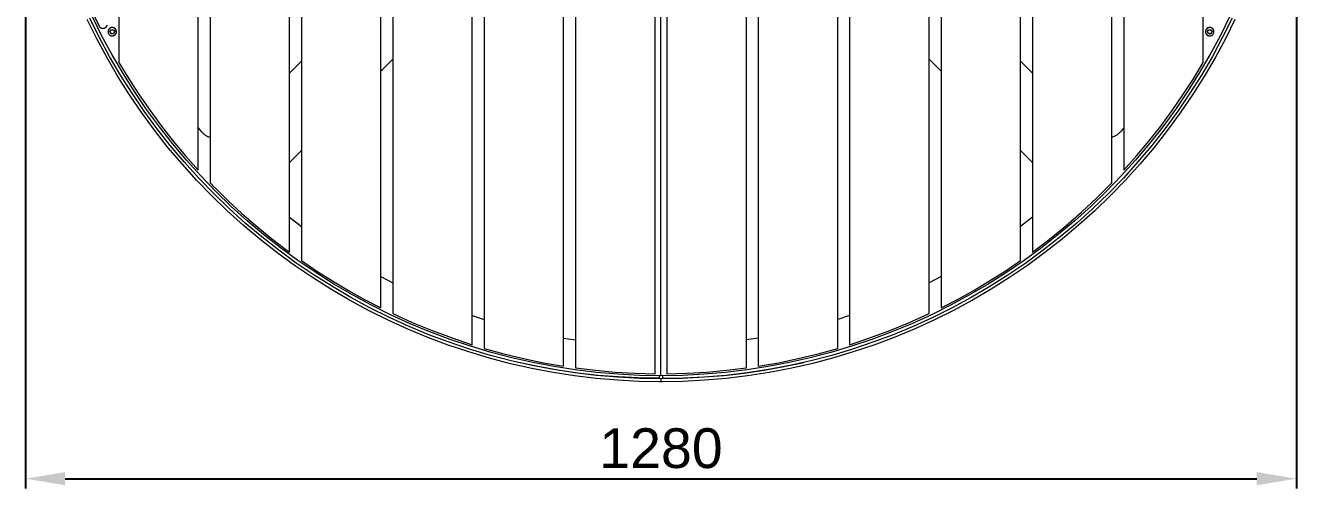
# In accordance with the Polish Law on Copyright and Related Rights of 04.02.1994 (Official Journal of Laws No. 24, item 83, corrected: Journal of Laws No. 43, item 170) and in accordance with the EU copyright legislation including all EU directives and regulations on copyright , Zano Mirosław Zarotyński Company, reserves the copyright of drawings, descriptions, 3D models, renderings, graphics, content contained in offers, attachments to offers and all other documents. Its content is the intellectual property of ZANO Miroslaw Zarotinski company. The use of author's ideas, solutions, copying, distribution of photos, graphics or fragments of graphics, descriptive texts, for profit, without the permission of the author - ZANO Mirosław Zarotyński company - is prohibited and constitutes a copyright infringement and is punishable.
# Model space of a CAD drawing. Header units: millimetres. Extents: x 197 to 5040, y -433 to 2409.
# Drawn here: x 363 to 1643, y -433 to 34 of the extents above; entities that cross this region are included whole.
import ezdxf

# ---------------------------------------------------------------- set-up
doc = ezdxf.new("R2010")
doc.units = ezdxf.units.MM
doc.layers.add('ZANO_R', color=7, linetype='Continuous', lineweight=0)
doc.layers.add('ZANO_W', color=1, linetype='Continuous', lineweight=0)
doc.styles.get("Standard").update_dxf_attribs({"font": 'ARIALUNI.TTF'})
doc.dimstyles.new('pl i ang', dxfattribs={"dimtxt": 50, "dimasz": 50, "dimexe": 1.25, "dimexo": 0.625, "dimgap": 10, "dimtad": 1, "dimtoh": 1, "dimtxsty": 'Standard', "dimcen": 2.5, "dimclrd": 1, "dimclre": 1, "dimclrt": 1, "dimadec": 0, "dimazin": 0, "dimtfac": 1, "dimtmove": 0, "dimatfit": 3, "dimfxl": 1, "dimarcsym": 1})

# ---------------------------------------------------------------- blocks, each defined once
blk = doc.blocks.new('*D369')
at = {"layer": 'ZANO_W', "color": 1, "lineweight": -2}
for p, q in [((362.8, 305.1), (362.8, -432.6)), ((1642.8, 305.1), (1642.8, -432.6)), ((402.8, -422.6), (1602.8, -422.6))]:
    blk.add_line(p, q, dxfattribs=at)
at = {"layer": 'ZANO_W', "color": 1}
for points in [[(402.8, -415.9), (402.8, -429.2), (362.8, -422.6)], [(1602.8, -429.2), (1602.8, -415.9), (1642.8, -422.6)]]:
    blk.add_solid(points, dxfattribs=at)
at = {"layer": 'ZANO_W', "color": 1, "insert": (1002.8, -392.1), "char_height": 40, "attachment_point": 5}
blk.add_mtext('1280', dxfattribs=at)

msp = doc.modelspace()

# ---------------------------------------------------------------- linework, layer by layer
at = {"layer": 'ZANO_R'}
for p, q in [((904.8, -309.2), (904.8, 939.5)), ((916.8, 941.2), (916.8, -311)), ((996.8, -316.9), (996.8, 947.1)), ((1008.8, 947.1), (1008.8, -316.9)), ((1088.8, -311), (1088.8, 941.2)), ((1100.8, 939.5), (1100.8, -309.2)), ((812.8, -287.6), (812.8, 917.9)), ((824.8, 921.5), (824.8, -291.3)), ((1180.8, -291.3), (1180.8, 921.5)), ((1192.8, 917.9), (1192.8, -287.6)), ((732.8, 886.5), (732.8, -256.3)), ((1272.8, -256.3), (1272.8, 886.5)), ((720.8, -250.5), (720.8, 880.7)), ((1284.8, 880.7), (1284.8, -250.5)), ((640.8, 833.2), (640.8, -202.9)), ((1364.8, -202.9), (1364.8, 833.2)), ((628.8, -194.3), (628.8, 824.6)), ((1376.8, 824.6), (1376.8, -194.3)), ((548.8, 754.8), (548.8, -124.6)), ((1456.8, -124.6), (1456.8, 754.8)), ((536.8, -111.8), (536.8, 742)), ((1468.8, 742), (1468.8, -111.8)), ((456.8, 633.4), (456.8, -3.2)), ((1548.8, -3.2), (1548.8, 633.4)), ((1002.8, -318.9), (1002.8, 315.1)), ((437.3, 33.1), (428.2, 51.9)), ((434.6, 20.7), (424.9, 40.2)), ((437.2, 22.1), (427.6, 41.5)), ((439.9, 23.4), (430.3, 42.8)), ((1575.4, 42.8), (1565.8, 23.4)), ((1578.1, 41.5), (1568.4, 22.1)), ((1580.8, 40.2), (1571.1, 20.7)), ((437.3, 33), (437.3, 33.1)), ((437.4, 32.8), (437.3, 33)), ((437.5, 32.7), (437.4, 32.8)), ((437.5, 32.6), (437.5, 32.7)), ((437.6, 32.5), (437.5, 32.6)), ((437.7, 32.4), (437.6, 32.5)), ((437.8, 32.3), (437.7, 32.4)), ((437.9, 32.2), (437.8, 32.3)), ((438, 32.1), (437.9, 32.2)), ((438.1, 32), (438, 32.1)), ((438.2, 31.9), (438.1, 32)), ((438.3, 31.8), (438.2, 31.9)), ((438.4, 31.7), (438.3, 31.8)), ((438.5, 31.6), (438.4, 31.7)), ((438.6, 31.5), (438.5, 31.6)), ((438.7, 31.5), (438.6, 31.5)), ((438.9, 31.4), (438.7, 31.5)), ((439, 31.3), (438.9, 31.4)), ((439.1, 31.3), (439, 31.3)), ((439.2, 31.2), (439.1, 31.3)), ((439.4, 31.1), (439.2, 31.2)), ((439.5, 31.1), (439.4, 31.1)), ((439.6, 31.1), (439.5, 31.1)), ((439.8, 31), (439.6, 31.1)), ((439.9, 31), (439.8, 31)), ((440, 30.9), (439.9, 31)), ((440.2, 30.9), (440, 30.9)), ((440.3, 30.9), (440.2, 30.9)), ((440.4, 30.9), (440.3, 30.9)), ((440.6, 30.9), (440.4, 30.9)), ((440.7, 30.9), (440.6, 30.9)), ((440.9, 30.9), (440.7, 30.9)), ((441, 30.9), (440.9, 30.9)), ((441.1, 30.9), (441, 30.9)), ((441.3, 30.9), (441.1, 30.9)), ((441.4, 30.9), (441.3, 30.9)), ((441.5, 30.9), (441.4, 30.9)), ((441.7, 31), (441.5, 30.9)), ((441.8, 31), (441.7, 31)), ((442, 31), (441.8, 31)), ((442.1, 31.1), (442, 31)), ((442.2, 31.1), (442.1, 31.1)), ((442.3, 31.2), (442.2, 31.1)), ((442.5, 31.2), (442.3, 31.2)), ((442.6, 31.3), (442.5, 31.2)), ((442.7, 31.3), (442.6, 31.3)), ((442.8, 31.4), (442.7, 31.3)), ((443, 31.5), (442.8, 31.4)), ((443.1, 31.6), (443, 31.5)), ((443.2, 31.6), (443.1, 31.6)), ((443.3, 31.7), (443.2, 31.6)), ((443.4, 31.8), (443.3, 31.7)), ((443.5, 31.9), (443.4, 31.8)), ((443.6, 32), (443.5, 31.9)), ((443.7, 32.1), (443.6, 32)), ((443.8, 32.2), (443.7, 32.1)), ((443.9, 32.3), (443.8, 32.2)), ((444, 32.4), (443.9, 32.3)), ((444.1, 32.5), (444, 32.4)), ((444.2, 32.6), (444.1, 32.5)), ((444.3, 32.9), (444.2, 32.8)), ((444.2, 32.8), (444.2, 32.6)), ((444.4, 33), (444.3, 32.9)), ((444.5, 33.2), (444.4, 33.1)), ((444.4, 33.1), (444.4, 33)), ((444.6, 33.5), (444.5, 33.4)), ((444.5, 33.4), (444.5, 33.2)), ((444.7, 33.8), (444.6, 33.6)), ((444.6, 33.6), (444.6, 33.5)), ((444.8, 34.2), (444.7, 34)), ((444.7, 34), (444.7, 33.9)), ((444.7, 33.9), (444.7, 33.8)), ((446.1, 28), (446, 27.8)), ((446, 27.8), (446, 27.7)), ((446, 27.7), (446.1, 27.5)), ((446.2, 28.7), (446.1, 28.6)), ((446.1, 28.6), (446.1, 28.4)), ((446.1, 28.4), (446.1, 28.3)), ((446.1, 28.3), (446.1, 28.1)), ((446.1, 28.1), (446.1, 28)), ((446.1, 27.5), (446.1, 27.4)), ((446.1, 27.4), (446.1, 27.2)), ((446.1, 27.2), (446.1, 27.1)), ((446.1, 27.1), (446.1, 27)), ((446.1, 27), (446.2, 26.8)), ((446.3, 29.1), (446.2, 29)), ((446.2, 29), (446.2, 28.8)), ((446.2, 28.8), (446.2, 28.7)), ((446.2, 26.8), (446.2, 26.7)), ((446.2, 26.7), (446.2, 26.5)), ((446.2, 26.5), (446.3, 26.4)), ((446.4, 29.4), (446.3, 29.3)), ((446.3, 29.3), (446.3, 29.1)), ((446.3, 26.4), (446.3, 26.3)), ((446.3, 26.3), (446.4, 26.1)), ((446.5, 29.7), (446.4, 29.5)), ((446.4, 29.5), (446.4, 29.4)), ((446.4, 26.1), (446.4, 26)), ((446.4, 26), (446.5, 25.8)), ((446.6, 29.8), (446.5, 29.7)), ((446.5, 25.8), (446.6, 25.7)), ((446.7, 30.1), (446.6, 29.9)), ((446.6, 29.9), (446.6, 29.8)), ((446.6, 25.7), (446.6, 25.6)), ((446.8, 30.2), (446.7, 30.1)), ((446.9, 30.3), (446.8, 30.2)), ((447, 30.4), (446.9, 30.3)), ((447.1, 30.5), (447, 30.4)), ((447.2, 30.6), (447.1, 30.5)), ((447.3, 30.7), (447.2, 30.6)), ((447.4, 30.8), (447.3, 30.7)), ((447.5, 30.9), (447.4, 30.8)), ((447.6, 31), (447.5, 30.9)), ((447.7, 31.1), (447.6, 31)), ((447.8, 31.2), (447.7, 31.1)), ((447.9, 31.3), (447.8, 31.2)), ((448.1, 31.4), (447.9, 31.3)), ((447.9, 27.8), (449.1, 29.8)), ((449.1, 25.7), (447.9, 27.8)), ((448.2, 31.5), (448.1, 31.4)), ((448.3, 31.5), (448.2, 31.5)), ((448.5, 31.6), (448.3, 31.5)), ((448.3, 28.3), (448.4, 28.4)), ((448.3, 28.2), (448.3, 28.3)), ((448.3, 28.3), (448.3, 28.3)), ((448.3, 28.1), (448.3, 28.2)), ((448.3, 28), (448.3, 28.1)), ((448.3, 28.1), (448.3, 28.1)), ((448.3, 27.9), (448.3, 28)), ((448.3, 27.8), (448.3, 27.9)), ((448.3, 27.9), (448.3, 27.9)), ((448.3, 27.7), (448.3, 27.8)), ((448.3, 27.6), (448.3, 27.7)), ((448.3, 27.7), (448.3, 27.7)), ((448.3, 27.5), (448.3, 27.6)), ((448.3, 27.4), (448.3, 27.5)), ((448.3, 27.3), (448.3, 27.4)), ((448.3, 27.4), (448.3, 27.4)), ((448.3, 27.2), (448.3, 27.3)), ((448.4, 27.1), (448.3, 27.2)), ((448.3, 27.2), (448.3, 27.2)), ((448.4, 28.6), (448.5, 28.7)), ((448.4, 28.5), (448.4, 28.6)), ((448.4, 28.4), (448.4, 28.5)), ((448.4, 28.5), (448.4, 28.5)), ((448.4, 27), (448.4, 27.1)), ((448.4, 26.9), (448.4, 27)), ((448.4, 27), (448.4, 27)), ((448.5, 26.9), (448.4, 26.9)), ((448.6, 31.6), (448.5, 31.6)), ((448.5, 28.7), (448.5, 28.7)), ((448.5, 26.8), (448.5, 26.9)), ((448.7, 31.7), (448.6, 31.6)), ((448.6, 28.9), (448.6, 29)), ((448.6, 29), (448.7, 29)), ((448.6, 28.8), (448.6, 28.9)), ((448.6, 26.6), (448.6, 26.7)), ((448.7, 26.5), (448.6, 26.6)), ((448.6, 26.6), (448.6, 26.6)), ((448.9, 31.8), (448.7, 31.7)), ((448.7, 29), (448.7, 29.1)), ((448.7, 29.1), (448.8, 29.1)), ((448.8, 26.4), (448.7, 26.5)), ((448.7, 26.5), (448.7, 26.5)), ((448.8, 29.1), (448.8, 29.2)), ((448.8, 29.2), (448.9, 29.2)), ((448.9, 26.3), (448.8, 26.4)), ((448.8, 26.4), (448.8, 26.4)), ((449, 31.8), (448.9, 31.8)), ((448.9, 29.2), (448.9, 29.3)), ((448.9, 29.3), (449, 29.3)), ((449, 26.2), (448.9, 26.3)), ((448.9, 26.3), (448.9, 26.3)), ((449.1, 31.8), (449, 31.8)), ((449, 29.3), (449, 29.4)), ((449, 29.4), (449.1, 29.4)), ((449.1, 26.1), (449, 26.2)), ((449, 26.2), (449, 26.2)), ((449.3, 31.9), (449.1, 31.8)), ((449.1, 29.8), (451.5, 29.8)), ((449.1, 29.4), (449.2, 29.5)), ((449.1, 29.4), (449.1, 29.4)), ((449.2, 26), (449.1, 26.1)), ((449.1, 26.1), (449.1, 26.1)), ((451.5, 25.7), (449.1, 25.7)), ((449.2, 29.5), (449.2, 29.5)), ((449.2, 29.5), (449.3, 29.5)), ((449.3, 26), (449.2, 26)), ((449.2, 26), (449.2, 26)), ((449.4, 31.9), (449.3, 31.9)), ((449.3, 29.5), (449.4, 29.6)), ((449.4, 25.9), (449.3, 26)), ((449.6, 31.9), (449.4, 31.9)), ((449.4, 29.6), (449.4, 29.6)), ((449.4, 29.6), (449.5, 29.6)), ((449.5, 25.9), (449.4, 25.9)), ((449.4, 25.9), (449.4, 25.9)), ((449.5, 29.6), (449.6, 29.7)), ((449.6, 25.9), (449.5, 25.9)), ((449.7, 32), (449.6, 31.9)), ((449.6, 29.7), (449.6, 29.7)), ((449.6, 29.7), (449.7, 29.7)), ((449.6, 25.8), (449.6, 25.9)), ((449.7, 25.8), (449.6, 25.8)), ((449.9, 32), (449.7, 32)), ((449.7, 29.7), (449.8, 29.7)), ((449.8, 25.8), (449.7, 25.8)), ((449.8, 29.7), (449.9, 29.8)), ((449.8, 29.7), (449.8, 29.7)), ((449.9, 25.8), (449.8, 25.8)), ((449.8, 25.8), (449.8, 25.8)), ((450, 32), (449.9, 32)), ((449.9, 29.8), (450, 29.8)), ((450, 25.7), (449.9, 25.8)), ((450.2, 32), (450, 32)), ((450, 29.8), (450, 29.8)), ((450, 29.8), (450.1, 29.8)), ((450.1, 25.7), (450, 25.7)), ((450, 25.7), (450, 25.7)), ((450.1, 29.8), (450.2, 29.8)), ((450.2, 25.7), (450.1, 25.7)), ((450.3, 32), (450.2, 32)), ((450.2, 29.8), (450.2, 29.8)), ((450.2, 25.7), (450.2, 25.7)), ((450.4, 32), (450.3, 32)), ((450.6, 32), (450.4, 32)), ((450.4, 29.8), (450.4, 29.8)), ((450.4, 29.8), (450.5, 29.8)), ((450.4, 25.7), (450.4, 25.7)), ((450.4, 25.7), (450.5, 25.7)), ((450.5, 29.8), (450.6, 29.8)), ((450.5, 25.7), (450.6, 25.7)), ((450.7, 32), (450.6, 32)), ((450.6, 29.8), (450.6, 29.8)), ((450.6, 29.8), (450.7, 29.8)), ((450.6, 25.7), (450.7, 25.8)), ((450.6, 25.7), (450.6, 25.7)), ((450.9, 32), (450.7, 32)), ((450.7, 29.8), (450.8, 29.7)), ((450.7, 25.8), (450.8, 25.8)), ((450.8, 29.7), (450.8, 29.7)), ((450.8, 29.7), (450.9, 29.7)), ((450.8, 25.8), (450.8, 25.8)), ((450.8, 25.8), (450.9, 25.8)), ((451, 31.9), (450.9, 32)), ((450.9, 29.7), (451, 29.7)), ((450.9, 25.8), (451, 25.8)), ((451.2, 31.9), (451, 31.9)), ((451, 29.7), (451, 29.7)), ((451, 29.7), (451.1, 29.6)), ((451, 25.8), (451, 25.9)), ((451, 25.9), (451.1, 25.9)), ((451.1, 29.6), (451.2, 29.6)), ((451.1, 25.9), (451.2, 25.9)), ((451.3, 31.9), (451.2, 31.9)), ((451.2, 29.6), (451.2, 29.6)), ((451.2, 29.6), (451.3, 29.5)), ((451.2, 25.9), (451.3, 26)), ((451.2, 25.9), (451.2, 25.9)), ((451.5, 31.8), (451.3, 31.9)), ((451.3, 29.5), (451.3, 29.5)), ((451.3, 29.5), (451.4, 29.5)), ((451.3, 26), (451.3, 26)), ((451.3, 26), (451.4, 26)), ((451.4, 29.5), (451.5, 29.4)), ((451.4, 26), (451.5, 26.1)), ((451.6, 31.8), (451.5, 31.8)), ((451.5, 29.8), (452.7, 27.8)), ((451.5, 29.4), (451.5, 29.4)), ((451.5, 29.4), (451.6, 29.4)), ((452.7, 27.8), (451.5, 25.7)), ((451.5, 26.1), (451.6, 26.2)), ((451.5, 26.1), (451.5, 26.1)), ((451.7, 31.8), (451.6, 31.8)), ((451.6, 29.4), (451.6, 29.3)), ((451.6, 29.3), (451.7, 29.3)), ((451.6, 26.2), (451.7, 26.3)), ((451.6, 26.2), (451.6, 26.2)), ((451.9, 31.7), (451.7, 31.8)), ((451.7, 29.3), (451.7, 29.2)), ((451.7, 29.2), (451.8, 29.2)), ((451.7, 26.3), (451.8, 26.4)), ((451.7, 26.3), (451.7, 26.3)), ((451.8, 29.2), (451.8, 29.1)), ((451.8, 29.1), (451.9, 29.1)), ((451.8, 26.4), (451.9, 26.5)), ((451.8, 26.4), (451.8, 26.4)), ((452, 31.6), (451.9, 31.7)), ((451.9, 29.1), (451.9, 29)), ((451.9, 29), (452, 29)), ((451.9, 26.5), (452, 26.6)), ((451.9, 26.5), (451.9, 26.5)), ((452.1, 31.6), (452, 31.6)), ((452, 29), (452, 28.9)), ((452, 28.9), (452, 28.8)), ((452, 26.6), (452, 26.7)), ((452, 26.6), (452, 26.6)), ((452.3, 31.5), (452.1, 31.6)), ((452.1, 28.7), (452.1, 28.7)), ((452.1, 28.7), (452.2, 28.6)), ((452.2, 26.9), (452.1, 26.9)), ((452.1, 26.9), (452.1, 26.8)), ((452.2, 28.6), (452.2, 28.5)), ((452.2, 28.5), (452.2, 28.5)), ((452.2, 28.5), (452.2, 28.4)), ((452.2, 28.4), (452.3, 28.3)), ((452.3, 27.2), (452.2, 27.1)), ((452.2, 27.1), (452.2, 27)), ((452.2, 27), (452.2, 27)), ((452.2, 27), (452.2, 26.9)), ((452.4, 31.5), (452.3, 31.5)), ((452.3, 28.3), (452.3, 28.3)), ((452.3, 28.3), (452.3, 28.2)), ((452.3, 28.2), (452.3, 28.1)), ((452.3, 28.1), (452.3, 28.1)), ((452.3, 28.1), (452.3, 28)), ((452.3, 28), (452.3, 27.9)), ((452.3, 27.9), (452.3, 27.9)), ((452.3, 27.9), (452.3, 27.8)), ((452.3, 27.8), (452.3, 27.7)), ((452.3, 27.7), (452.3, 27.7)), ((452.3, 27.7), (452.3, 27.6)), ((452.3, 27.6), (452.3, 27.5)), ((452.3, 27.5), (452.3, 27.4)), ((452.3, 27.4), (452.3, 27.4)), ((452.3, 27.4), (452.3, 27.3)), ((452.3, 27.3), (452.3, 27.2)), ((452.3, 27.2), (452.3, 27.2)), ((452.5, 31.4), (452.4, 31.5)), ((452.7, 31.3), (452.5, 31.4)), ((452.8, 31.2), (452.7, 31.3)), ((452.9, 31.1), (452.8, 31.2)), ((453, 31), (452.9, 31.1)), ((453.1, 30.9), (453, 31)), ((453.2, 30.8), (453.1, 30.9)), ((453.3, 30.7), (453.2, 30.8)), ((453.4, 30.6), (453.3, 30.7)), ((453.5, 30.5), (453.4, 30.6)), ((453.6, 30.4), (453.5, 30.5)), ((453.7, 30.3), (453.6, 30.4)), ((453.8, 30.2), (453.7, 30.3)), ((453.9, 30.1), (453.8, 30.2)), ((454, 29.9), (453.9, 30.1)), ((454, 29.8), (454, 29.9)), ((454.1, 29.7), (454, 29.8)), ((454, 25.7), (454.1, 25.8)), ((454, 25.6), (454, 25.7)), ((454.2, 29.5), (454.1, 29.7)), ((454.1, 25.8), (454.2, 26)), ((454.2, 29.4), (454.2, 29.5)), ((454.3, 29.3), (454.2, 29.4)), ((454.2, 26.1), (454.3, 26.3)), ((454.2, 26), (454.2, 26.1)), ((454.3, 29.1), (454.3, 29.3)), ((454.4, 29), (454.3, 29.1)), ((454.3, 26.4), (454.4, 26.5)), ((454.3, 26.3), (454.3, 26.4)), ((454.4, 28.8), (454.4, 29)), ((454.4, 28.7), (454.4, 28.8)), ((454.5, 28.6), (454.4, 28.7)), ((454.4, 26.8), (454.5, 27)), ((454.4, 26.7), (454.4, 26.8)), ((454.4, 26.5), (454.4, 26.7)), ((454.5, 28.4), (454.5, 28.6)), ((454.5, 28.3), (454.5, 28.4)), ((454.5, 28.1), (454.5, 28.3)), ((454.5, 28), (454.5, 28.1)), ((454.5, 27.8), (454.5, 28)), ((454.5, 27.7), (454.5, 27.8)), ((454.5, 27.5), (454.5, 27.7)), ((454.5, 27.4), (454.5, 27.5)), ((454.5, 27.2), (454.5, 27.4)), ((454.5, 27.1), (454.5, 27.2)), ((454.5, 27), (454.5, 27.1)), ((1551.2, 28.4), (1551.1, 28.3)), ((1551.1, 28.3), (1551.1, 28.1)), ((1551.1, 28.1), (1551.1, 28)), ((1551.1, 28), (1551.1, 27.8)), ((1551.1, 27.8), (1551.1, 27.7)), ((1551.1, 27.7), (1551.1, 27.5)), ((1551.1, 27.5), (1551.1, 27.4)), ((1551.1, 27.4), (1551.1, 27.2)), ((1551.1, 27.2), (1551.2, 27.1)), ((1551.3, 28.8), (1551.2, 28.7)), ((1551.2, 28.7), (1551.2, 28.6)), ((1551.2, 28.6), (1551.2, 28.4)), ((1551.2, 27.1), (1551.2, 27)), ((1551.2, 27), (1551.2, 26.8)), ((1551.2, 26.8), (1551.3, 26.7)), ((1551.4, 29.3), (1551.3, 29.1)), ((1551.3, 29.1), (1551.3, 29)), ((1551.3, 29), (1551.3, 28.8)), ((1551.3, 26.7), (1551.3, 26.5)), ((1551.3, 26.5), (1551.3, 26.4)), ((1551.3, 26.4), (1551.4, 26.3)), ((1551.5, 29.5), (1551.4, 29.4)), ((1551.4, 29.4), (1551.4, 29.3)), ((1551.4, 26.3), (1551.4, 26.1)), ((1551.4, 26.1), (1551.5, 26)), ((1551.6, 29.7), (1551.5, 29.5)), ((1551.5, 26), (1551.6, 25.8)), ((1551.7, 29.9), (1551.6, 29.8)), ((1551.6, 29.8), (1551.6, 29.7)), ((1551.6, 25.8), (1551.6, 25.7)), ((1551.6, 25.7), (1551.7, 25.6)), ((1551.8, 30.1), (1551.7, 29.9)), ((1551.9, 30.2), (1551.8, 30.1)), ((1552, 30.3), (1551.9, 30.2)), ((1552.1, 30.5), (1552, 30.4)), ((1552, 30.4), (1552, 30.3)), ((1552.2, 30.6), (1552.1, 30.5)), ((1552.3, 30.7), (1552.2, 30.6)), ((1552.4, 30.8), (1552.3, 30.7)), ((1552.6, 30.9), (1552.4, 30.8)), ((1552.7, 31), (1552.6, 30.9)), ((1552.8, 31.1), (1552.7, 31)), ((1552.9, 31.2), (1552.8, 31.1)), ((1553, 31.3), (1552.9, 31.2)), ((1553.1, 31.4), (1553, 31.3)), ((1553, 27.8), (1554.2, 29.8)), ((1554.2, 25.7), (1553, 27.8)), ((1553.3, 31.5), (1553.1, 31.4)), ((1553.4, 31.5), (1553.3, 31.5)), ((1553.3, 28), (1553.4, 28.1)), ((1553.3, 27.9), (1553.3, 28)), ((1553.3, 27.8), (1553.3, 27.9)), ((1553.3, 27.9), (1553.3, 27.9)), ((1553.3, 27.7), (1553.3, 27.8)), ((1553.3, 27.6), (1553.3, 27.7)), ((1553.3, 27.7), (1553.3, 27.7)), ((1553.3, 27.5), (1553.3, 27.6)), ((1553.4, 27.4), (1553.3, 27.5)), ((1553.5, 31.6), (1553.4, 31.5)), ((1553.4, 28.4), (1553.5, 28.5)), ((1553.4, 28.3), (1553.4, 28.4)), ((1553.4, 28.2), (1553.4, 28.3)), ((1553.4, 28.3), (1553.4, 28.3)), ((1553.4, 28.1), (1553.4, 28.2)), ((1553.4, 28.1), (1553.4, 28.1)), ((1553.4, 27.3), (1553.4, 27.4)), ((1553.4, 27.4), (1553.4, 27.4)), ((1553.4, 27.2), (1553.4, 27.3)), ((1553.4, 27.1), (1553.4, 27.2)), ((1553.4, 27.2), (1553.4, 27.2)), ((1553.5, 27), (1553.4, 27.1)), ((1553.7, 31.6), (1553.5, 31.6)), ((1553.5, 28.6), (1553.5, 28.7)), ((1553.5, 28.7), (1553.6, 28.7)), ((1553.5, 28.5), (1553.5, 28.6)), ((1553.5, 28.5), (1553.5, 28.5)), ((1553.5, 26.9), (1553.5, 27)), ((1553.5, 27), (1553.5, 27)), ((1553.6, 26.8), (1553.5, 26.9)), ((1553.5, 26.9), (1553.5, 26.9)), ((1553.6, 28.8), (1553.7, 28.9)), ((1553.7, 26.6), (1553.6, 26.7)), ((1553.8, 31.7), (1553.7, 31.6)), ((1553.7, 28.9), (1553.7, 29)), ((1553.7, 29), (1553.8, 29)), ((1553.8, 26.5), (1553.7, 26.6)), ((1553.7, 26.6), (1553.7, 26.6)), ((1553.9, 31.8), (1553.8, 31.7)), ((1553.8, 29.1), (1553.9, 29.2)), ((1553.8, 29), (1553.8, 29.1)), ((1553.8, 29.1), (1553.8, 29.1)), ((1553.8, 26.4), (1553.8, 26.5)), ((1553.8, 26.5), (1553.8, 26.5)), ((1553.9, 26.4), (1553.8, 26.4)), ((1554.1, 31.8), (1553.9, 31.8)), ((1553.9, 29.2), (1554, 29.3)), ((1553.9, 29.2), (1553.9, 29.2)), ((1553.9, 26.3), (1553.9, 26.4)), ((1554, 26.3), (1553.9, 26.3)), ((1554, 29.3), (1554.1, 29.4)), ((1554, 29.3), (1554, 29.3)), ((1554, 26.2), (1554, 26.3)), ((1554.1, 26.2), (1554, 26.2)), ((1554.2, 31.8), (1554.1, 31.8)), ((1554.1, 29.4), (1554.1, 29.4)), ((1554.1, 29.4), (1554.2, 29.4)), ((1554.1, 26.1), (1554.1, 26.2)), ((1554.2, 26.1), (1554.1, 26.1)), ((1554.4, 31.9), (1554.2, 31.8)), ((1554.2, 29.8), (1556.5, 29.8)), ((1554.2, 29.4), (1554.3, 29.5)), ((1554.3, 26), (1554.2, 26.1)), ((1556.5, 25.7), (1554.2, 25.7)), ((1554.3, 29.5), (1554.3, 29.5)), ((1554.3, 29.5), (1554.4, 29.5)), ((1554.4, 26), (1554.3, 26)), ((1554.3, 26), (1554.3, 26)), ((1554.5, 31.9), (1554.4, 31.9)), ((1554.4, 29.5), (1554.4, 29.6)), ((1554.4, 29.6), (1554.5, 29.6)), ((1554.4, 25.9), (1554.4, 26)), ((1554.5, 25.9), (1554.4, 25.9)), ((1554.6, 31.9), (1554.5, 31.9)), ((1554.5, 29.6), (1554.6, 29.6)), ((1554.6, 25.9), (1554.5, 25.9)), ((1554.8, 32), (1554.6, 31.9)), ((1554.6, 29.6), (1554.6, 29.7)), ((1554.6, 29.7), (1554.7, 29.7)), ((1554.7, 25.8), (1554.6, 25.9)), ((1554.6, 25.9), (1554.6, 25.9)), ((1554.7, 29.7), (1554.8, 29.7)), ((1554.8, 25.8), (1554.7, 25.8)), ((1554.9, 32), (1554.8, 32)), ((1554.8, 29.7), (1554.8, 29.7)), ((1554.8, 29.7), (1554.9, 29.7)), ((1554.9, 25.8), (1554.8, 25.8)), ((1554.8, 25.8), (1554.8, 25.8)), ((1555.1, 32), (1554.9, 32)), ((1554.9, 29.7), (1555, 29.8)), ((1555, 25.8), (1554.9, 25.8)), ((1555, 29.8), (1555, 29.8)), ((1555, 29.8), (1555.1, 29.8)), ((1555, 25.7), (1555, 25.8)), ((1555.1, 25.7), (1555, 25.7)), ((1555.2, 32), (1555.1, 32)), ((1555.1, 29.8), (1555.2, 29.8)), ((1555.2, 25.7), (1555.1, 25.7)), ((1555.4, 32), (1555.2, 32)), ((1555.2, 29.8), (1555.2, 29.8)), ((1555.2, 29.8), (1555.3, 29.8)), ((1555.3, 25.7), (1555.2, 25.7)), ((1555.2, 25.7), (1555.2, 25.7)), ((1555.5, 32), (1555.4, 32)), ((1555.4, 29.8), (1555.5, 29.8)), ((1555.4, 25.7), (1555.5, 25.7)), ((1555.7, 32), (1555.5, 32)), ((1555.5, 29.8), (1555.6, 29.8)), ((1555.5, 25.7), (1555.6, 25.7)), ((1555.6, 29.8), (1555.6, 29.8)), ((1555.6, 29.8), (1555.7, 29.8)), ((1555.6, 25.7), (1555.6, 25.7)), ((1555.6, 25.7), (1555.7, 25.7)), ((1555.8, 32), (1555.7, 32)), ((1555.7, 29.8), (1555.8, 29.8)), ((1555.7, 25.7), (1555.8, 25.8)), ((1556, 32), (1555.8, 32)), ((1555.8, 29.8), (1555.8, 29.7)), ((1555.8, 29.7), (1555.9, 29.7)), ((1555.8, 25.8), (1555.8, 25.8)), ((1555.8, 25.8), (1555.9, 25.8)), ((1555.9, 29.7), (1556, 29.7)), ((1555.9, 25.8), (1556, 25.8)), ((1556.1, 31.9), (1556, 32)), ((1556, 29.7), (1556, 29.7)), ((1556, 29.7), (1556.1, 29.7)), ((1556, 25.8), (1556.1, 25.9)), ((1556, 25.8), (1556, 25.8)), ((1556.2, 31.9), (1556.1, 31.9)), ((1556.1, 29.7), (1556.2, 29.6)), ((1556.1, 25.9), (1556.2, 25.9)), ((1556.4, 31.9), (1556.2, 31.9)), ((1556.2, 29.6), (1556.2, 29.6)), ((1556.2, 29.6), (1556.3, 29.6)), ((1556.2, 25.9), (1556.2, 25.9)), ((1556.2, 25.9), (1556.3, 25.9)), ((1556.3, 29.6), (1556.4, 29.5)), ((1556.3, 25.9), (1556.4, 26)), ((1556.5, 31.8), (1556.4, 31.9)), ((1556.4, 29.5), (1556.4, 29.5)), ((1556.4, 29.5), (1556.5, 29.5)), ((1556.4, 26), (1556.4, 26)), ((1556.4, 26), (1556.5, 26)), ((1556.7, 31.8), (1556.5, 31.8)), ((1556.5, 29.8), (1557.7, 27.8)), ((1556.5, 29.5), (1556.5, 29.4)), ((1556.5, 29.4), (1556.6, 29.4)), ((1557.7, 27.8), (1556.5, 25.7)), ((1556.5, 26), (1556.5, 26.1)), ((1556.5, 26.1), (1556.6, 26.1)), ((1556.6, 29.4), (1556.6, 29.4)), ((1556.6, 29.4), (1556.7, 29.3)), ((1556.6, 26.1), (1556.6, 26.2)), ((1556.6, 26.2), (1556.7, 26.2)), ((1556.8, 31.8), (1556.7, 31.8)), ((1556.7, 29.3), (1556.8, 29.3)), ((1556.7, 26.2), (1556.8, 26.3)), ((1556.9, 31.7), (1556.8, 31.8)), ((1556.8, 29.3), (1556.8, 29.2)), ((1556.8, 29.2), (1556.9, 29.2)), ((1556.8, 26.3), (1556.9, 26.4)), ((1556.8, 26.3), (1556.8, 26.3)), ((1557.1, 31.6), (1556.9, 31.7)), ((1556.9, 29.2), (1556.9, 29.1)), ((1556.9, 29.1), (1556.9, 29.1)), ((1556.9, 29.1), (1557, 29)), ((1556.9, 26.4), (1556.9, 26.5)), ((1556.9, 26.5), (1557, 26.5)), ((1556.9, 26.4), (1556.9, 26.4)), ((1557, 29), (1557, 29)), ((1557, 29), (1557.1, 28.9)), ((1557, 26.5), (1557, 26.6)), ((1557, 26.6), (1557.1, 26.6)), ((1557.2, 31.6), (1557.1, 31.6)), ((1557.1, 28.9), (1557.1, 28.8)), ((1557.1, 26.6), (1557.1, 26.7)), ((1557.3, 31.5), (1557.2, 31.6)), ((1557.2, 28.7), (1557.2, 28.7)), ((1557.2, 28.7), (1557.2, 28.6)), ((1557.2, 28.6), (1557.3, 28.5)), ((1557.3, 27), (1557.2, 26.9)), ((1557.2, 26.9), (1557.2, 26.9)), ((1557.2, 26.9), (1557.2, 26.8)), ((1557.5, 31.5), (1557.3, 31.5)), ((1557.3, 28.5), (1557.3, 28.5)), ((1557.3, 28.5), (1557.3, 28.4)), ((1557.3, 28.4), (1557.3, 28.3)), ((1557.3, 28.3), (1557.3, 28.3)), ((1557.3, 28.3), (1557.4, 28.2)), ((1557.4, 27.3), (1557.3, 27.2)), ((1557.3, 27.2), (1557.3, 27.2)), ((1557.3, 27.2), (1557.3, 27.1)), ((1557.3, 27.1), (1557.3, 27)), ((1557.3, 27), (1557.3, 27)), ((1557.4, 28.2), (1557.4, 28.1)), ((1557.4, 28.1), (1557.4, 28.1)), ((1557.4, 28.1), (1557.4, 28)), ((1557.4, 28), (1557.4, 27.9)), ((1557.4, 27.9), (1557.4, 27.9)), ((1557.4, 27.9), (1557.4, 27.8)), ((1557.4, 27.8), (1557.4, 27.7)), ((1557.4, 27.7), (1557.4, 27.7)), ((1557.4, 27.7), (1557.4, 27.6)), ((1557.4, 27.6), (1557.4, 27.5)), ((1557.4, 27.5), (1557.4, 27.4)), ((1557.4, 27.4), (1557.4, 27.4)), ((1557.4, 27.4), (1557.4, 27.3)), ((1557.6, 31.4), (1557.5, 31.5)), ((1557.7, 31.3), (1557.6, 31.4)), ((1557.8, 31.2), (1557.7, 31.3)), ((1558, 31.1), (1557.8, 31.2)), ((1558.1, 31), (1558, 31.1)), ((1558.2, 30.9), (1558.1, 31)), ((1558.3, 30.8), (1558.2, 30.9)), ((1558.4, 30.7), (1558.3, 30.8)), ((1558.5, 30.6), (1558.4, 30.7)), ((1558.6, 30.5), (1558.5, 30.6)), ((1558.7, 30.4), (1558.6, 30.5)), ((1558.8, 30.3), (1558.7, 30.4)), ((1558.9, 30.2), (1558.8, 30.3)), ((1558.9, 30.1), (1558.9, 30.2)), ((1559, 29.9), (1558.9, 30.1)), ((1559.1, 29.8), (1559, 29.9)), ((1559, 25.6), (1559.1, 25.7)), ((1559.2, 29.7), (1559.1, 29.8)), ((1559.1, 25.7), (1559.2, 25.8)), ((1559.2, 29.5), (1559.2, 29.7)), ((1559.3, 29.4), (1559.2, 29.5)), ((1559.2, 26), (1559.3, 26.1)), ((1559.2, 25.8), (1559.2, 26)), ((1559.3, 29.3), (1559.3, 29.4)), ((1559.4, 29.1), (1559.3, 29.3)), ((1559.3, 26.3), (1559.4, 26.4)), ((1559.3, 26.1), (1559.3, 26.3)), ((1559.4, 29), (1559.4, 29.1)), ((1559.5, 28.8), (1559.4, 29)), ((1559.4, 26.5), (1559.5, 26.7)), ((1559.4, 26.4), (1559.4, 26.5)), ((1559.5, 28.7), (1559.5, 28.8)), ((1559.5, 28.6), (1559.5, 28.7)), ((1559.6, 28.4), (1559.5, 28.6)), ((1559.5, 27), (1559.6, 27.1)), ((1559.5, 26.8), (1559.5, 27)), ((1559.5, 26.7), (1559.5, 26.8)), ((1559.6, 28.3), (1559.6, 28.4)), ((1559.6, 28.1), (1559.6, 28.3)), ((1559.6, 28), (1559.6, 28.1)), ((1559.6, 27.8), (1559.6, 28)), ((1559.6, 27.7), (1559.6, 27.8)), ((1559.6, 27.5), (1559.6, 27.7)), ((1559.6, 27.4), (1559.6, 27.5)), ((1559.6, 27.2), (1559.6, 27.4)), ((1559.6, 27.1), (1559.6, 27.2)), ((445, 1.4), (434.6, 20.7)), ((447.6, 2.9), (437.2, 22.1)), ((450.2, 4.4), (439.9, 23.4)), ((446.6, 25.6), (446.7, 25.5)), ((446.7, 25.5), (446.8, 25.3)), ((446.8, 25.3), (446.9, 25.2)), ((446.9, 25.2), (447, 25.1)), ((447, 25.1), (447.1, 25)), ((447.1, 25), (447.2, 24.9)), ((447.2, 24.9), (447.3, 24.8)), ((447.3, 24.8), (447.4, 24.7)), ((447.4, 24.7), (447.5, 24.6)), ((447.5, 24.6), (447.6, 24.5)), ((447.6, 24.5), (447.7, 24.4)), ((447.7, 24.4), (447.8, 24.3)), ((447.8, 24.3), (447.9, 24.2)), ((447.9, 24.2), (448.1, 24.1)), ((448.1, 24.1), (448.2, 24.1)), ((448.2, 24.1), (448.3, 24)), ((448.3, 24), (448.5, 23.9)), ((448.5, 23.9), (448.6, 23.9)), ((448.6, 23.9), (448.7, 23.8)), ((448.7, 23.8), (448.9, 23.8)), ((448.9, 23.8), (449, 23.7)), ((449, 23.7), (449.1, 23.7)), ((449.1, 23.7), (449.3, 23.6)), ((449.3, 23.6), (449.4, 23.6)), ((449.4, 23.6), (449.6, 23.6)), ((449.6, 23.6), (449.7, 23.5)), ((449.7, 23.5), (449.9, 23.5)), ((449.9, 23.5), (450, 23.5)), ((450, 23.5), (450.2, 23.5)), ((450.2, 23.5), (450.3, 23.5)), ((450.3, 23.5), (450.4, 23.5)), ((450.4, 23.5), (450.6, 23.5)), ((450.6, 23.5), (450.7, 23.5)), ((450.7, 23.5), (450.9, 23.5)), ((450.9, 23.5), (451, 23.6)), ((451, 23.6), (451.2, 23.6)), ((451.2, 23.6), (451.3, 23.6)), ((451.3, 23.6), (451.5, 23.7)), ((451.5, 23.7), (451.6, 23.7)), ((451.6, 23.7), (451.7, 23.8)), ((451.7, 23.8), (451.9, 23.8)), ((451.9, 23.8), (452, 23.9)), ((452, 23.9), (452.1, 23.9)), ((452.1, 23.9), (452.3, 24)), ((452.3, 24), (452.4, 24.1)), ((452.4, 24.1), (452.5, 24.1)), ((452.5, 24.1), (452.7, 24.2)), ((452.7, 24.2), (452.8, 24.3)), ((452.8, 24.3), (452.9, 24.4)), ((452.9, 24.4), (453, 24.5)), ((453, 24.5), (453.1, 24.6)), ((453.1, 24.6), (453.2, 24.7)), ((453.2, 24.7), (453.3, 24.8)), ((453.3, 24.8), (453.4, 24.9)), ((453.4, 24.9), (453.5, 25)), ((453.5, 25), (453.6, 25.1)), ((453.6, 25.1), (453.7, 25.2)), ((453.7, 25.2), (453.8, 25.3)), ((453.8, 25.3), (453.9, 25.5)), ((453.9, 25.5), (454, 25.6)), ((1551.7, 25.6), (1551.8, 25.5)), ((1551.8, 25.5), (1551.9, 25.3)), ((1551.9, 25.3), (1552, 25.2)), ((1552, 25.2), (1552, 25.1)), ((1552, 25.1), (1552.1, 25)), ((1552.1, 25), (1552.2, 24.9)), ((1552.2, 24.9), (1552.3, 24.8)), ((1552.3, 24.8), (1552.4, 24.7)), ((1552.4, 24.7), (1552.6, 24.6)), ((1552.6, 24.6), (1552.7, 24.5)), ((1552.7, 24.5), (1552.8, 24.4)), ((1552.8, 24.4), (1552.9, 24.3)), ((1552.9, 24.3), (1553, 24.2)), ((1553, 24.2), (1553.1, 24.1)), ((1553.1, 24.1), (1553.3, 24.1)), ((1553.3, 24.1), (1553.4, 24)), ((1553.4, 24), (1553.5, 23.9)), ((1553.5, 23.9), (1553.7, 23.9)), ((1553.7, 23.9), (1553.8, 23.8)), ((1553.8, 23.8), (1553.9, 23.8)), ((1553.9, 23.8), (1554.1, 23.7)), ((1554.1, 23.7), (1554.2, 23.7)), ((1554.2, 23.7), (1554.4, 23.6)), ((1554.4, 23.6), (1554.5, 23.6)), ((1554.5, 23.6), (1554.6, 23.6)), ((1554.6, 23.6), (1554.8, 23.5)), ((1554.8, 23.5), (1554.9, 23.5)), ((1554.9, 23.5), (1555.1, 23.5)), ((1555.1, 23.5), (1555.2, 23.5)), ((1555.2, 23.5), (1555.4, 23.5)), ((1555.4, 23.5), (1555.5, 23.5)), ((1555.5, 23.5), (1555.7, 23.5)), ((1565.8, 23.4), (1555.5, 4.4)), ((1555.7, 23.5), (1555.8, 23.5)), ((1555.8, 23.5), (1556, 23.5)), ((1556, 23.5), (1556.1, 23.6)), ((1556.1, 23.6), (1556.2, 23.6)), ((1556.2, 23.6), (1556.4, 23.6)), ((1556.4, 23.6), (1556.5, 23.7)), ((1556.5, 23.7), (1556.7, 23.7)), ((1556.7, 23.7), (1556.8, 23.8)), ((1556.8, 23.8), (1556.9, 23.8)), ((1556.9, 23.8), (1557.1, 23.9)), ((1557.1, 23.9), (1557.2, 23.9)), ((1557.2, 23.9), (1557.3, 24)), ((1557.3, 24), (1557.5, 24.1)), ((1557.5, 24.1), (1557.6, 24.1)), ((1557.6, 24.1), (1557.7, 24.2)), ((1557.7, 24.2), (1557.8, 24.3)), ((1557.8, 24.3), (1558, 24.4)), ((1558, 24.4), (1558.1, 24.5)), ((1558.1, 24.5), (1558.2, 24.6)), ((1568.4, 22.1), (1558.1, 2.9)), ((1558.2, 24.6), (1558.3, 24.7)), ((1558.3, 24.7), (1558.4, 24.8)), ((1558.4, 24.8), (1558.5, 24.9)), ((1558.5, 24.9), (1558.6, 25)), ((1558.6, 25), (1558.7, 25.1)), ((1558.7, 25.1), (1558.8, 25.2)), ((1558.8, 25.2), (1558.9, 25.3)), ((1558.9, 25.5), (1559, 25.6)), ((1558.9, 25.3), (1558.9, 25.5)), ((1571.1, 20.7), (1560.7, 1.4)), ((456, -17.4), (445, 1.4)), ((458.6, -15.9), (447.6, 2.9)), ((461.1, -14.3), (450.2, 4.4)), ((732.8, 0.1), (720.8, -11.9)), ((1272.8, 0.1), (1284.8, -11.9)), ((1555.5, 4.4), (1544.5, -14.3)), ((1558.1, 2.9), (1547.1, -15.9)), ((1560.7, 1.4), (1549.7, -17.4)), ((457.3, -4), (456.8, -3.2)), ((456.8, -3.2), (466.8, -19.7)), ((628.8, -13.9), (640.8, -1.9)), ((1376.8, -13.9), (1364.8, -1.9)), ((1538.9, -19.7), (1548.8, -3.2)), ((467.7, -35.9), (456, -17.4)), ((470.2, -34.2), (458.6, -15.9)), ((472.7, -32.6), (461.1, -14.3)), ((466.8, -19.7), (477.3, -35.9)), ((1528.4, -35.9), (1538.9, -19.7)), ((1544.5, -14.3), (1533, -32.6)), ((1547.1, -15.9), (1535.5, -34.2)), ((1549.7, -17.4), (1538, -35.9)), ((480, -54), (467.7, -35.9)), ((482.4, -52.2), (470.2, -34.2)), ((484.9, -50.5), (472.7, -32.6)), ((477.3, -35.9), (488.3, -51.8)), ((1517.4, -51.8), (1528.4, -35.9)), ((1533, -32.6), (1520.8, -50.5)), ((1535.5, -34.2), (1523.2, -52.2)), ((1538, -35.9), (1525.7, -54)), ((497.7, -68), (484.9, -50.5)), ((1520.8, -50.5), (1508, -68)), ((492.9, -71.6), (480, -54)), ((495.3, -69.8), (482.4, -52.2)), ((488.3, -51.8), (499.7, -67.4)), ((1506, -67.4), (1517.4, -51.8)), ((1523.2, -52.2), (1510.4, -69.8)), ((1525.7, -54), (1512.8, -71.6)), ((506.4, -88.8), (492.9, -71.6)), ((508.7, -86.9), (495.3, -69.8)), ((511, -85), (497.7, -68)), ((499.7, -67.4), (511.6, -82.6)), ((536.8, -69.1), (539.5, -72.4)), ((539.5, -72.4), (540, -72.9)), ((540, -72.9), (540.4, -73.4)), ((540.4, -73.4), (540.9, -73.9)), ((540.9, -73.9), (541.4, -74.3)), ((541.4, -74.3), (541.9, -74.8)), ((541.9, -74.8), (542.4, -75.2)), ((542.4, -75.2), (542.9, -75.6)), ((542.9, -75.6), (543.5, -76)), ((543.5, -76), (544, -76.4)), ((544, -76.4), (544.6, -76.7)), ((544.6, -76.7), (545.2, -77)), ((1461.1, -76.7), (1460.5, -77)), ((1461.7, -76.4), (1461.1, -76.7)), ((1462.2, -76), (1461.7, -76.4)), ((1462.7, -75.6), (1462.2, -76)), ((1463.3, -75.2), (1462.7, -75.6)), ((1463.8, -74.8), (1463.3, -75.2)), ((1464.3, -74.3), (1463.8, -74.8)), ((1464.8, -73.9), (1464.3, -74.3)), ((1465.2, -73.4), (1464.8, -73.9)), ((1465.7, -72.9), (1465.2, -73.4)), ((1466.1, -72.4), (1465.7, -72.9)), ((1468.8, -69.1), (1466.1, -72.4)), ((1494, -82.6), (1506, -67.4)), ((1508, -68), (1494.6, -85)), ((1510.4, -69.8), (1497, -86.9)), ((1512.8, -71.6), (1499.3, -88.8)), ((520.5, -105.5), (506.4, -88.8)), ((522.7, -103.5), (508.7, -86.9)), ((525, -101.6), (511, -85)), ((511.6, -82.6), (524, -97.4)), ((545.2, -77), (545.7, -77.4)), ((545.7, -77.4), (546.3, -77.7)), ((546.3, -77.7), (547, -77.9)), ((547, -77.9), (547.6, -78.2)), ((547.6, -78.2), (548.2, -78.4)), ((548.2, -78.4), (548.8, -78.6)), ((1457.5, -78.4), (1456.8, -78.6)), ((1458.1, -78.2), (1457.5, -78.4)), ((1458.7, -77.9), (1458.1, -78.2)), ((1459.3, -77.7), (1458.7, -77.9)), ((1459.9, -77.4), (1459.3, -77.7)), ((1460.5, -77), (1459.9, -77.4)), ((1494.6, -85), (1480.7, -101.6)), ((1481.7, -97.4), (1494, -82.6)), ((1497, -86.9), (1482.9, -103.5)), ((1499.3, -88.8), (1485.2, -105.5)), ((524, -97.4), (536.8, -111.8)), ((539.5, -117.6), (525, -101.6)), ((640.8, -91.9), (628.8, -103.9)), ((1364.8, -91.9), (1376.8, -103.9)), ((1480.7, -101.6), (1466.2, -117.6)), ((1468.8, -111.8), (1481.7, -97.4)), ((535.1, -121.7), (520.5, -105.5)), ((537.3, -119.7), (522.7, -103.5)), ((531.1, -105.5), (529.8, -104.1)), ((1482.9, -103.5), (1468.4, -119.7)), ((1485.2, -105.5), (1470.6, -121.7)), ((550.3, -137.4), (535.1, -121.7)), ((552.4, -135.3), (537.3, -119.7)), ((554.5, -133.2), (539.5, -117.6)), ((548.8, -124.6), (553.7, -129.6)), ((1441.8, -139.6), (1456.8, -124.6)), ((1466.2, -117.6), (1451.1, -133.2)), ((1468.4, -119.7), (1453.3, -135.3)), ((1470.6, -121.7), (1455.4, -137.4)), ((566, -152.6), (550.3, -137.4)), ((568, -150.4), (552.4, -135.3)), ((553.8, -129.7), (553.7, -129.6)), ((553.8, -129.7), (567.1, -142.7)), ((570.1, -148.2), (554.5, -133.2)), ((1426.3, -154.1), (1441.8, -139.6)), ((1451.1, -133.2), (1435.6, -148.2)), ((1453.3, -135.3), (1437.6, -150.4)), ((1455.4, -137.4), (1439.7, -152.6)), ((582.2, -167.3), (566, -152.6)), ((567.1, -142.7), (580.8, -155.3)), ((584.2, -165), (568, -150.4)), ((586.2, -162.7), (570.1, -148.2)), ((1435.6, -148.2), (1419.5, -162.7)), ((1437.6, -150.4), (1421.5, -165)), ((1439.7, -152.6), (1423.4, -167.3)), ((580.8, -155.3), (594.8, -167.5)), ((600.8, -179), (584.2, -165)), ((602.7, -176.7), (586.2, -162.7)), ((628.8, -159.2), (640.8, -168.4)), ((1376.8, -159.2), (1364.8, -168.4)), ((1419.5, -162.7), (1402.9, -176.7)), ((1421.5, -165), (1404.8, -179)), ((1410.2, -168), (1426.3, -154.1)), ((598.9, -181.3), (582.2, -167.3)), ((594.8, -167.5), (609.1, -179.3)), ((617.9, -192.4), (600.8, -179)), ((619.7, -190.1), (602.7, -176.7)), ((1402.9, -176.7), (1385.9, -190.1)), ((1404.8, -179), (1387.7, -192.4)), ((1393.8, -181.5), (1410.2, -168)), ((1423.4, -167.3), (1406.7, -181.3)), ((616.1, -194.8), (598.9, -181.3)), ((609.1, -179.3), (623.8, -190.6)), ((637.2, -202.8), (619.7, -190.1)), ((623.8, -190.6), (628.8, -194.3)), ((1385.9, -190.1), (1368.4, -202.8)), ((1376.8, -194.3), (1393.8, -181.5)), ((1406.7, -181.3), (1389.5, -194.8)), ((633.8, -207.7), (616.1, -194.8)), ((635.5, -205.3), (617.9, -192.4)), ((655.1, -215), (637.2, -202.8)), ((640.8, -202.9), (656.3, -213.4)), ((1349.4, -213.4), (1364.8, -202.9)), ((1368.4, -202.8), (1350.6, -215)), ((1387.7, -192.4), (1370.2, -205.3)), ((1389.5, -194.8), (1371.9, -207.7)), ((651.8, -220), (633.8, -207.7)), ((653.5, -217.5), (635.5, -205.3)), ((671.9, -229.1), (653.5, -217.5)), ((673.4, -226.6), (655.1, -215)), ((656.3, -213.4), (672, -223.4)), ((1350.6, -215), (1332.2, -226.6)), ((1333.7, -223.4), (1349.4, -213.4)), ((1352.2, -217.5), (1333.8, -229.1)), ((1370.2, -205.3), (1352.2, -217.5)), ((1371.9, -207.7), (1353.8, -220)), ((670.3, -231.7), (651.8, -220)), ((690.6, -240.1), (671.9, -229.1)), ((672, -223.4), (688, -232.9)), ((692.1, -237.5), (673.4, -226.6)), ((720.8, -219), (732.8, -225.2)), ((1284.8, -219), (1272.8, -225.2)), ((1332.2, -226.6), (1313.6, -237.5)), ((1333.8, -229.1), (1315, -240.1)), ((1317.7, -232.9), (1333.7, -223.4)), ((1353.8, -220), (1335.4, -231.7)), ((689.2, -242.7), (670.3, -231.7)), ((688, -232.9), (704.3, -241.9)), ((708.4, -253.1), (689.2, -242.7)), ((709.8, -250.5), (690.6, -240.1)), ((711.2, -247.8), (692.1, -237.5)), ((704.3, -241.9), (720.8, -250.5)), ((1284.8, -250.5), (1301.4, -241.9)), ((1313.6, -237.5), (1294.5, -247.8)), ((1315, -240.1), (1295.9, -250.5)), ((1316.5, -242.7), (1297.3, -253.1)), ((1301.4, -241.9), (1317.7, -232.9)), ((1335.4, -231.7), (1316.5, -242.7)), ((728, -262.9), (708.4, -253.1)), ((729.3, -260.1), (709.8, -250.5)), ((730.5, -257.4), (711.2, -247.8)), ((1294.5, -247.8), (1275.1, -257.4)), ((1295.9, -250.5), (1276.4, -260.1)), ((1297.3, -253.1), (1277.7, -262.9)), ((747.9, -271.9), (728, -262.9)), ((749.1, -269.1), (729.3, -260.1)), ((750.2, -266.4), (730.5, -257.4)), ((732.8, -256.3), (752.4, -265.2)), ((770.2, -274.7), (750.2, -266.4)), ((752.4, -265.2), (772.3, -273.3)), ((812.8, -258.2), (824.8, -262.1)), ((1192.8, -258.2), (1180.8, -262.1)), ((1233.4, -273.3), (1253.2, -265.2)), ((1255.4, -266.4), (1235.4, -274.7)), ((1253.2, -265.2), (1272.8, -256.3)), ((1275.1, -257.4), (1255.4, -266.4)), ((1276.4, -260.1), (1256.6, -269.1)), ((1277.7, -262.9), (1257.8, -271.9)), ((768, -280.3), (747.9, -271.9)), ((769.1, -277.5), (749.1, -269.1)), ((788.5, -287.9), (768, -280.3)), ((789.5, -285.1), (769.1, -277.5)), ((790.5, -282.3), (770.2, -274.7)), ((772.3, -273.3), (792.4, -280.8)), ((792.4, -280.8), (812.8, -287.6)), ((904.8, -280.9), (916.8, -282.7)), ((1100.8, -280.9), (1088.8, -282.7)), ((1192.8, -287.6), (1213.2, -280.8)), ((1213.2, -280.8), (1233.4, -273.3)), ((1235.4, -274.7), (1215.1, -282.3)), ((1236.5, -277.5), (1216.2, -285.1)), ((1237.6, -280.3), (1217.2, -287.9)), ((1256.6, -269.1), (1236.5, -277.5)), ((1257.8, -271.9), (1237.6, -280.3)), ((809.2, -294.9), (788.5, -287.9)), ((810.1, -292), (789.5, -285.1)), ((811, -289.2), (790.5, -282.3)), ((831, -298.3), (810.1, -292)), ((831.8, -295.4), (811, -289.2)), ((824.8, -291.3), (844.6, -296.8)), ((904.8, -309.2), (904.8, -282.6)), ((1100.8, -282.6), (1100.8, -309.2)), ((1161.1, -296.8), (1180.8, -291.3)), ((1194.6, -289.2), (1173.9, -295.4)), ((1195.5, -292), (1174.7, -298.3)), ((1215.1, -282.3), (1194.6, -289.2)), ((1216.2, -285.1), (1195.5, -292)), ((1217.2, -287.9), (1196.4, -294.9)), ((830.2, -301.2), (809.2, -294.9)), ((851.3, -306.7), (830.2, -301.2)), ((852, -303.8), (831, -298.3)), ((852.7, -300.9), (831.8, -295.4)), ((844.6, -296.8), (864.5, -301.6)), ((872.6, -311.5), (851.3, -306.7)), ((873.2, -308.6), (852, -303.8)), ((873.8, -305.6), (852.7, -300.9)), ((879.1, -309.7), (859.2, -305.5)), ((864.5, -301.6), (884.6, -305.7)), ((895.1, -309.7), (873.8, -305.6)), ((884.6, -305.7), (904.8, -309.2)), ((1100.8, -309.2), (1121, -305.7)), ((1131.8, -305.6), (1110.6, -309.7)), ((1121, -305.7), (1141.1, -301.6)), ((1126.6, -309.7), (1146.5, -305.5)), ((1152.9, -300.9), (1131.8, -305.6)), ((1153.7, -303.8), (1132.4, -308.6)), ((1154.4, -306.7), (1133, -311.5)), ((1141.1, -301.6), (1161.1, -296.8)), ((1173.9, -295.4), (1152.9, -300.9)), ((1174.7, -298.3), (1153.7, -303.8)), ((1175.5, -301.2), (1154.4, -306.7)), ((1196.4, -294.9), (1175.5, -301.2)), ((894.1, -315.6), (872.6, -311.5)), ((894.6, -312.6), (873.2, -308.6)), ((899.1, -313.2), (879.1, -309.7)), ((915.7, -318.9), (894.1, -315.6)), ((916.1, -316), (894.6, -312.6)), ((916.5, -313), (895.1, -309.7)), ((919.2, -316.2), (899.1, -313.2)), ((937.4, -321.5), (915.7, -318.9)), ((937.7, -318.5), (916.1, -316)), ((938, -315.6), (916.5, -313)), ((916.8, -311), (936.8, -313.4)), ((939.4, -318.5), (919.2, -316.2)), ((936.8, -313.4), (956.7, -315.2)), ((959.4, -320.4), (937.7, -318.5)), ((959.6, -317.4), (938, -315.6)), ((959.7, -320.1), (939.4, -318.5)), ((956.7, -315.2), (976.8, -316.3)), ((981.2, -318.5), (959.6, -317.4)), ((976.8, -316.3), (996.8, -316.9)), ((1002.8, -318.9), (981.2, -318.5)), ((1001.3, -321.4), (1001.3, -318.9)), ((1024.5, -318.5), (1002.8, -318.9)), ((1004.3, -318.9), (1004.3, -321.9)), ((1008.8, -316.9), (1028.9, -316.3)), ((1046.1, -317.4), (1024.5, -318.5)), ((1028.9, -316.3), (1048.9, -315.2)), ((1046, -320.1), (1066.3, -318.5)), ((1067.7, -315.6), (1046.1, -317.4)), ((1068, -318.5), (1046.3, -320.4)), ((1048.9, -315.2), (1068.9, -313.4)), ((1066.3, -318.5), (1086.5, -316.2)), ((1089.2, -313), (1067.7, -315.6)), ((1089.6, -316), (1068, -318.5)), ((1090, -318.9), (1068.3, -321.5)), ((1068.9, -313.4), (1088.8, -311)), ((1086.5, -316.2), (1106.6, -313.2)), ((1110.6, -309.7), (1089.2, -313)), ((1111.1, -312.6), (1089.6, -316)), ((1111.6, -315.6), (1090, -318.9)), ((1106.6, -313.2), (1126.6, -309.7)), ((1132.4, -308.6), (1111.1, -312.6)), ((1133, -311.5), (1111.6, -315.6)), ((959.2, -323.4), (937.4, -321.5)), ((981, -324.5), (959.2, -323.4)), ((981.1, -321.5), (959.4, -320.4)), ((980, -321.1), (959.7, -320.1)), ((1000.3, -321.4), (980, -321.1)), ((1002.8, -324.9), (981, -324.5)), ((1002.8, -321.9), (981.1, -321.5)), ((1000.3, -321.4), (1001.3, -321.4)), ((1001.3, -321.9), (1001.3, -321.4)), ((1004.3, -324.9), (1001.3, -324.9)), ((1001.3, -324.9), (1001.3, -324.9)), ((1024.6, -321.5), (1002.8, -321.9)), ((1002.8, -321.9), (1002.8, -324.9)), ((1024.7, -324.5), (1002.8, -324.9)), ((1004.3, -321.4), (1005.3, -321.4)), ((1004.3, -324.9), (1004.3, -324.9)), ((1005.3, -321.4), (1025.7, -321.1)), ((1046.3, -320.4), (1024.6, -321.5)), ((1046.5, -323.4), (1024.7, -324.5)), ((1025.7, -321.1), (1046, -320.1)), ((1068.3, -321.5), (1046.5, -323.4))]:
    msp.add_line(p, q, dxfattribs=at)

# ---------------------------------------------------------------- dimensions: what is measured, and where the dimension line sits
at = {"layer": 'ZANO_W'}
dim = msp.add_linear_dim(base=(1642.8, -422.6), p1=(362.8, 315.1), p2=(1642.8, 315.1), dimstyle='pl i ang', override={"dimtxt": 40, "dimasz": 40, "dimexe": 10, "dimexo": 10, "dimtoh": 0, "dimdec": 0, "dimtdec": 0, "dimtmove": 1}, dxfattribs=at)
dim.commit()
dim.dimension.update_dxf_attribs({"geometry": '*D369', "text_midpoint": (1002.8, -392.1)})

doc.saveas('drawing.dxf')
